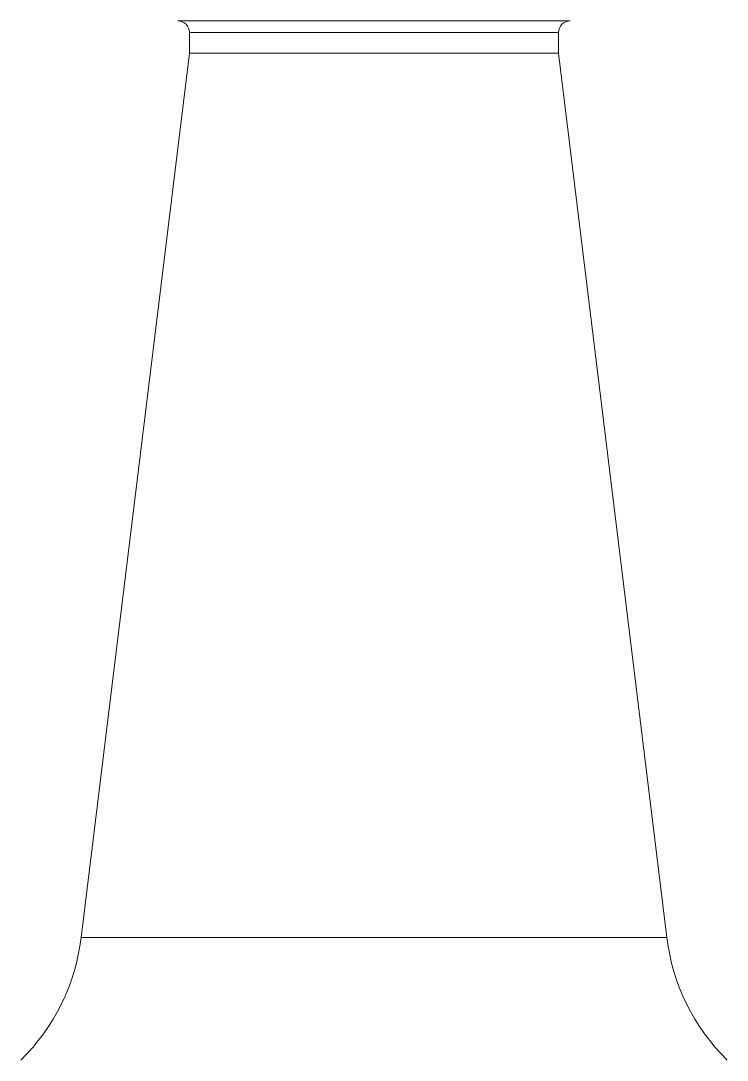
# Model space of a CAD drawing. Extents: x -180 to 858, y -94 to 522.
# Drawn here: x 678.6 to 726.8, y 204.6 to 275.6 of the extents above; entities that cross this region are included whole.
import ezdxf

# ---------------------------------------------------------------- set-up
doc = ezdxf.new("R2010")
doc.units = 0
doc.header["$LTSCALE"] = 7
doc.header["$MEASUREMENT"] = 0
doc.layers.add('8', color=250, linetype='CONTINUOUS', lineweight=15)

msp = doc.modelspace()

# ---------------------------------------------------------------- linework, layer by layer
at = {"layer": '8'}
for p, q in [((716.09, 275.5556), (689.2899, 275.5556)), ((690.09, 273.3556), (690.09, 274.7556)), ((713.7475, 274.7556), (690.09, 274.7556)), ((715.2899, 274.7556), (713.7475, 274.7556)), ((715.2899, 273.3556), (715.2899, 274.7556)), ((690.09, 273.3556), (682.69, 212.9556)), ((713.7475, 273.3556), (690.09, 273.3556)), ((715.2899, 273.3556), (713.7475, 273.3556)), ((715.2899, 273.3556), (722.69, 212.9556)), ((720.2416, 212.9556), (682.69, 212.9556)), ((722.69, 212.9556), (720.2416, 212.9556))]:
    msp.add_line(p, q, dxfattribs=at)
for centre, radius, start, end in [((689.2899, 274.7556), 0.8, 359.999991, 90.000003), ((716.09, 274.7556), 0.8, 89.999996, 180.000009), ((668.5953, 214.6825), 14.2001, 314.592216, 353.015055), ((736.7846, 214.6825), 14.2001, 186.984943, 225.407776)]:
    msp.add_arc(centre, radius, start, end, dxfattribs=at)

doc.saveas('drawing.dxf')
